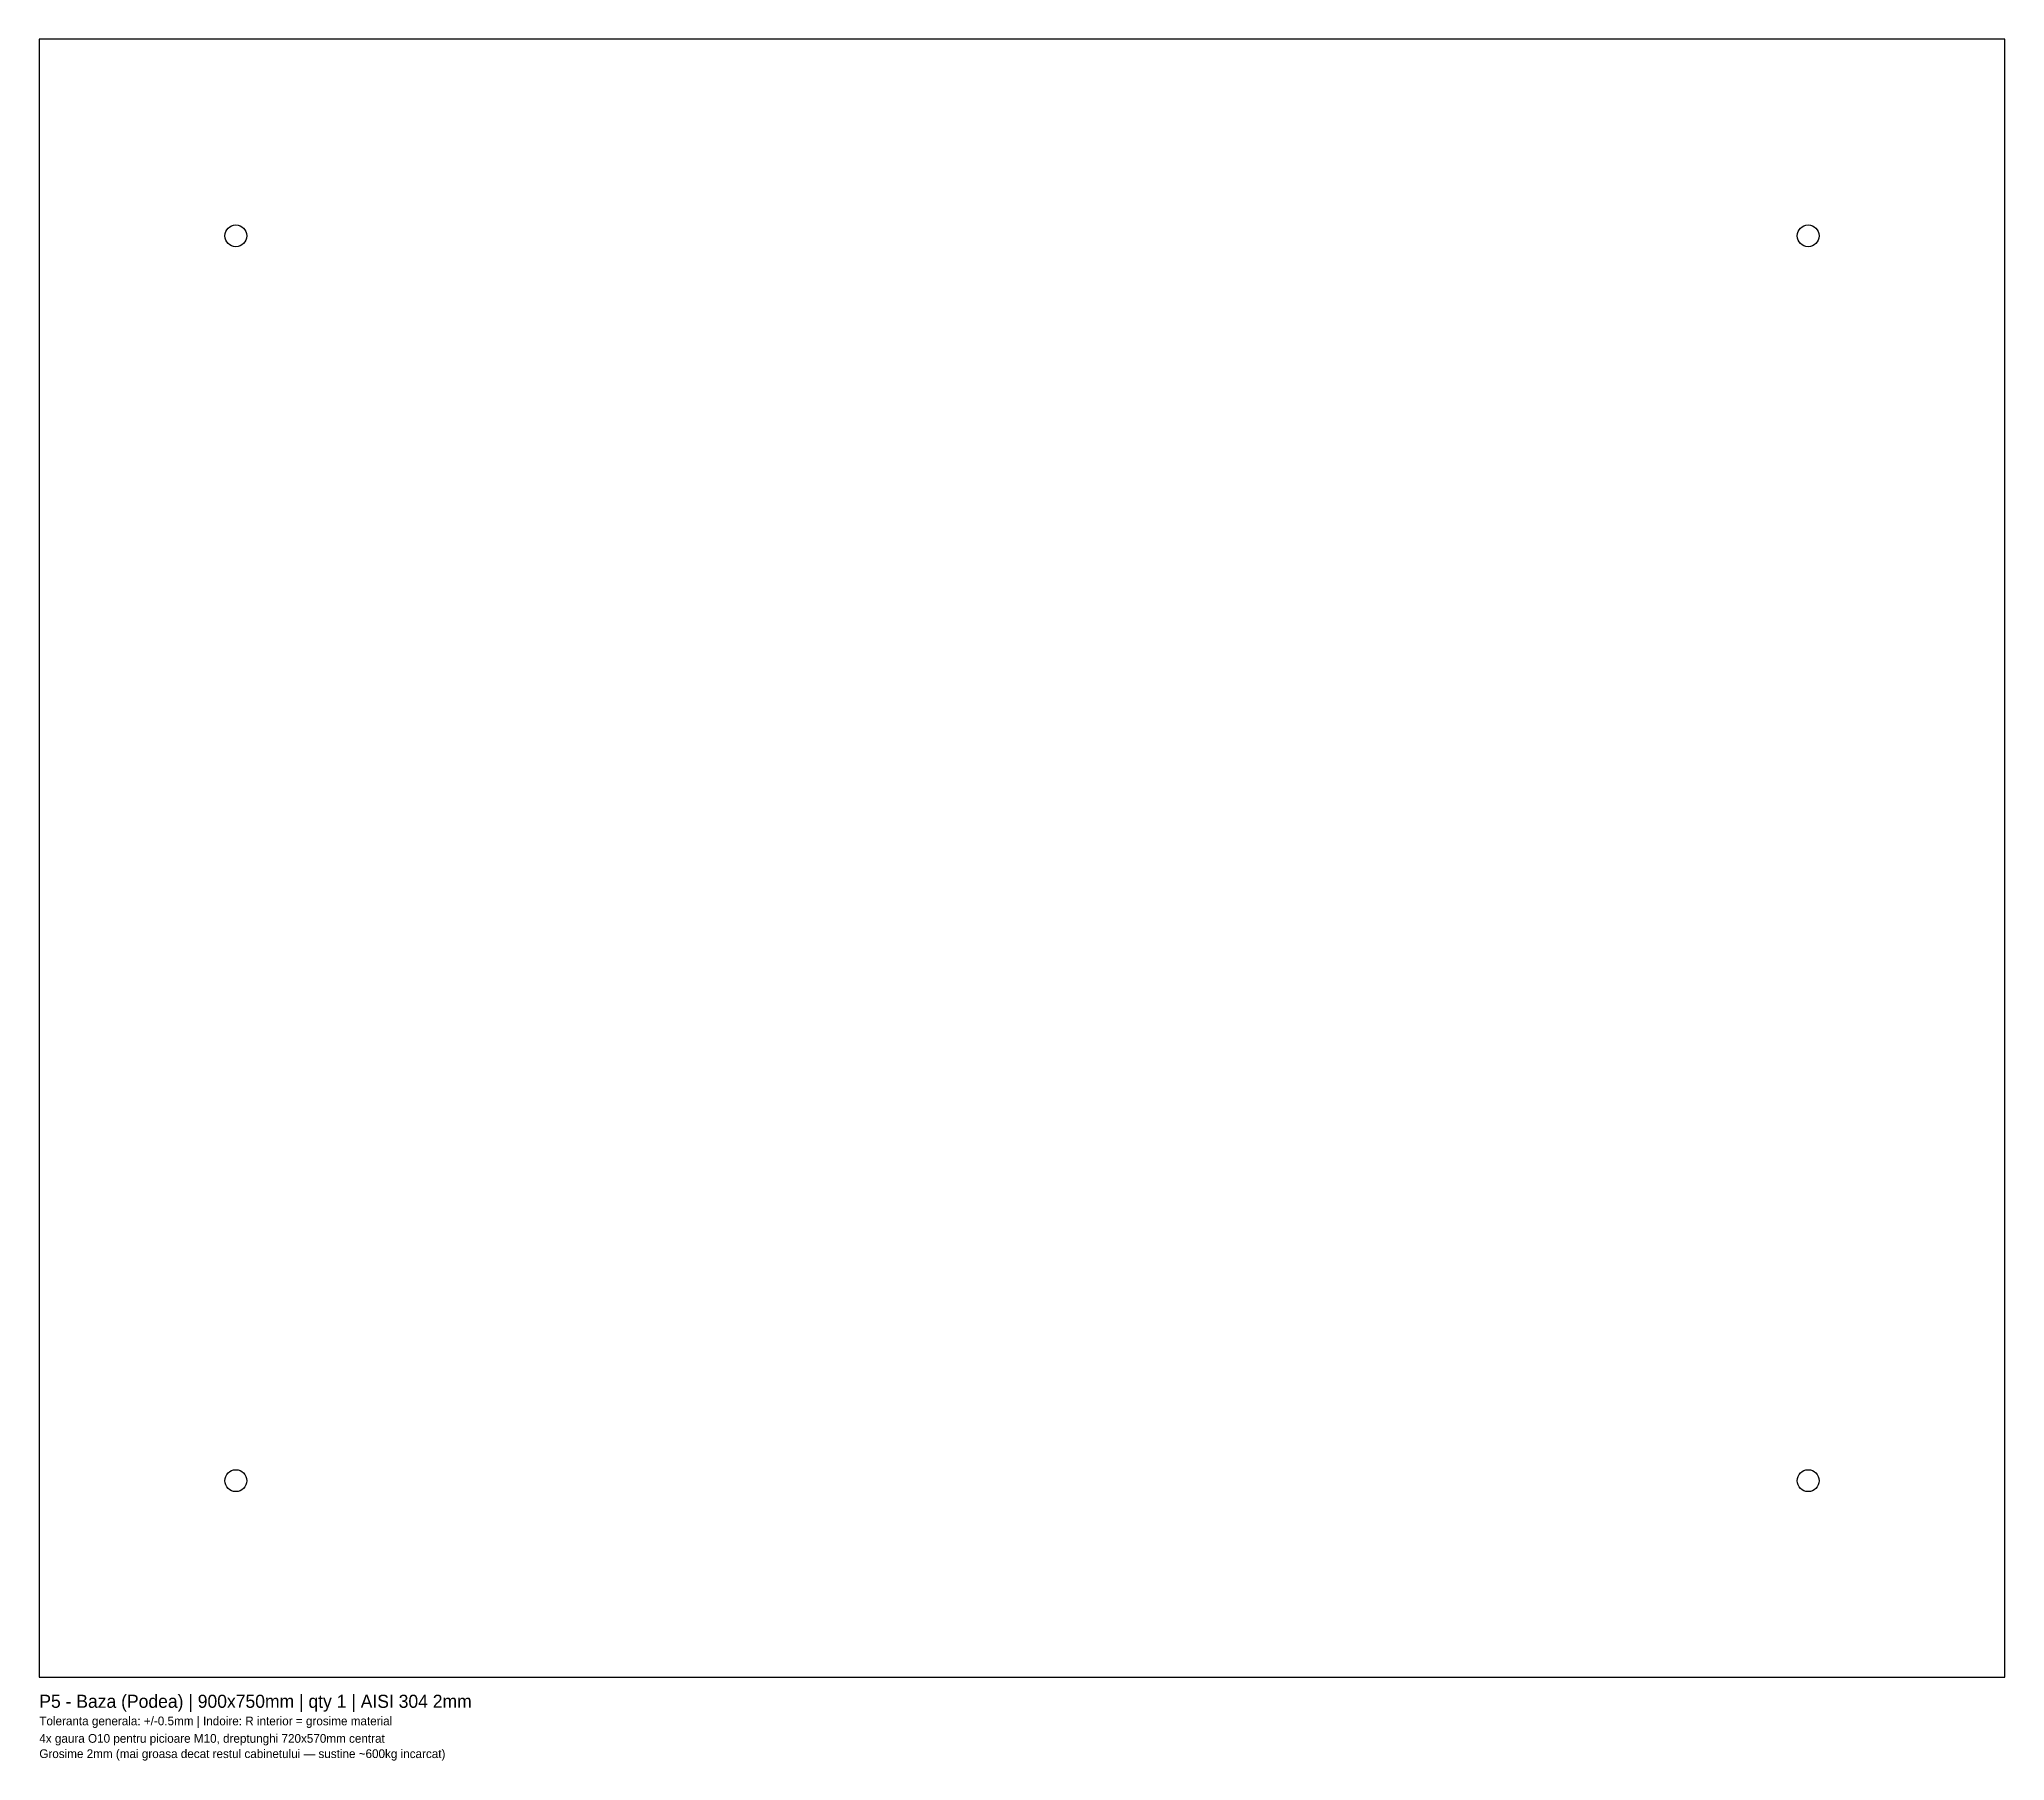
# Model space of a CAD drawing. Header units: metres. Extents: x 0 to 900, y -38 to 750.
import ezdxf

# ---------------------------------------------------------------- set-up
doc = ezdxf.new("R2010")
doc.units = ezdxf.units.M
doc.layers.add('ANNOTATION', color=3, linetype='Continuous')
doc.layers.add('CUT', color=5, linetype='Continuous')

msp = doc.modelspace()

# ---------------------------------------------------------------- linework, layer by layer
at = {"layer": 'CUT'}
msp.add_lwpolyline([(0, 0), (900, 0), (900, 750), (0, 750)], close=True, dxfattribs=at)
for centre in [(90, 660), (810, 660), (90, 90), (810, 90)]:
    msp.add_circle(centre, 5, dxfattribs=at)

# ---------------------------------------------------------------- texts
at = {"layer": 'ANNOTATION'}
for s, height, p in [('P5 - Baza (Podea) | 900x750mm | qty 1 | AISI 304 2mm', 6, (0, -14)), ('Toleranta generala: +/-0.5mm | Indoire: R interior = grosime material', 4, (0, -22)), ('4x gaura O10 pentru picioare M10, dreptunghi 720x570mm centrat', 4, (0, -30)), ('Grosime 2mm (mai groasa decat restul cabinetului — sustine ~600kg incarcat)', 4, (0, -37))]:
    msp.add_text(s, height=height, dxfattribs=at).set_placement(p)

doc.saveas('drawing.dxf')
